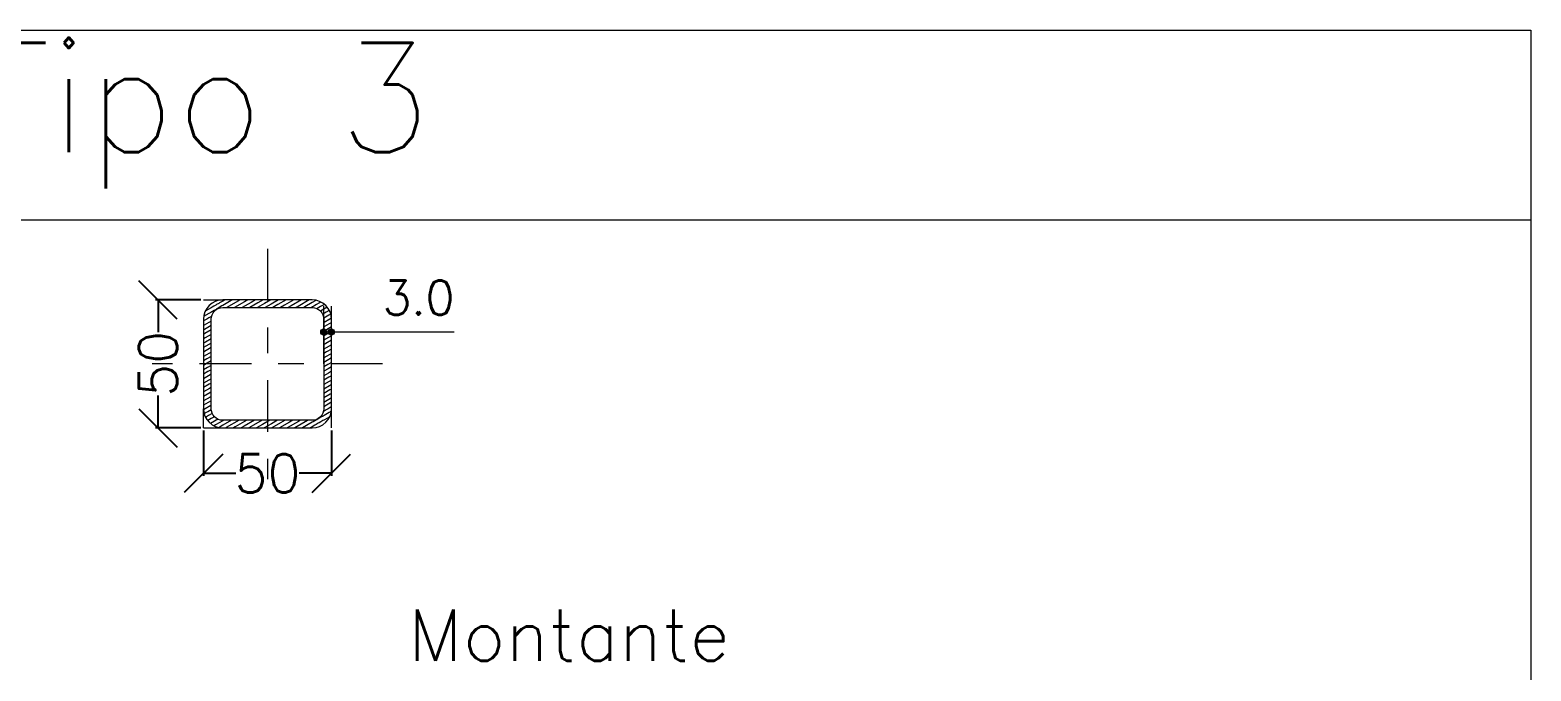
# Model space of a CAD drawing. Header units: millimetres. Extents: x 3028.5 to 3057.3, y 108.4 to 144.6.
# Drawn here: x 3035.78 to 3041.64, y 126.05 to 128.55 of the extents above; entities that cross this region are included whole.
import ezdxf
from ezdxf.enums import TextEntityAlignment as Align

# ---------------------------------------------------------------- set-up
doc = ezdxf.new("R2010")
doc.units = ezdxf.units.MM
doc.linetypes.add('CYPE_PUNTO', pattern=[0.075, 0, -0.075])
doc.linetypes.add('CYPE_RAYAPUNTO', pattern=[0.4125, 0.2025, -0.105, 0, -0.105])
for name, color, linetype, lineweight in [('COTAS', 202, 'Continuous', 13), ('DESCRIPCION_DE_LA_UNION', 7, 'Continuous', 15), ('EJES', 42, 'CYPE_RAYAPUNTO', 0), ('LINEAS_DE_PROLONGACION_DE_COTAS', 8, 'CYPE_PUNTO', 9), ('PERFILES', 7, 'Continuous', 9), ('RECUADRO_DE_DETALLE', 20, 'Continuous', 15), ('SOMBREADOS', 8, 'Continuous', 9), ('TEXTOS', 2, 'Continuous', 9)]:
    doc.layers.add(name, color=color, linetype=linetype, lineweight=lineweight)
doc.styles.add('CYPETXT_0.04_romans', font='romans__.ttf', dxfattribs={"height": 0.15})
doc.styles.add('CYPETXT_romans', font='romans__.ttf', dxfattribs={"height": 0.2})
doc.dimstyles.new('cype_oblique', dxfattribs={"dimtxt": 0.15, "dimasz": 0.15, "dimexe": 0.01, "dimexo": 0.01, "dimgap": 0, "dimtad": 0, "dimdec": 4, "dimzin": 0, "dimdsep": 46, "dimtxsty": 'CYPETXT_0.04_romans', "dimblk1": 'OBLIQUE', "dimblk2": 'OBLIQUE', "dimsah": 1, "dimcen": 0.09, "dimadec": 0, "dimazin": 0, "dimtfac": 1, "dimtdec": 4, "dimtofl": 0, "dimtmove": 2, "dimatfit": 3, "dimfxl": 1, "dimtolj": 1, "dimtzin": 0, "dimarcsym": 0})

# ---------------------------------------------------------------- blocks, each defined once
blk = doc.blocks.new('_OBLIQUE')
at = {"color": 0, "linetype": 'ByBlock', "lineweight": -2}
blk.add_line((-0.5, -0.5), (0.5, 0.5), dxfattribs=at)
blk = doc.blocks.new('*D3062')
at = {"layer": 'COTAS', "color": 0, "lineweight": -2, "transparency": 16777216}
for p, q in [((3036.4477, 127.497), (3036.2705, 127.497)), ((3036.2805, 127.497), (3036.2805, 127.3705)), ((3036.2805, 126.9975), (3036.2805, 127.1241)), ((3036.4477, 126.9975), (3036.2705, 126.9975))]:
    blk.add_line(p, q, dxfattribs=at)
at = {"layer": 'Defpoints', "color": 0, "transparency": 16777216}
for p in [(3036.4577, 127.497), (3036.2805, 126.9975), (3036.4577, 126.9975)]:
    blk.add_point(p, dxfattribs=at)
at = {"layer": 'COTAS', "color": 0, "lineweight": -2, "transparency": 16777216, "xscale": 0.15, "yscale": 0.15, "zscale": 0.15}
for p, rotation in [((3036.2805, 127.497), 90), ((3036.2805, 126.9975), 270)]:
    blk.add_blockref('_OBLIQUE', p, dxfattribs=dict(at, rotation=rotation))
at = {"layer": 'COTAS', "color": 0, "transparency": 16777216, "insert": (3036.2805, 127.2473), "char_height": 0.15, "attachment_point": 5, "rotation": 90, "style": 'CYPETXT_0.04_romans'}
blk.add_mtext('\\A1;50', dxfattribs=at)
blk = doc.blocks.new('*D3063')
at = {"layer": 'COTAS', "color": 0, "lineweight": -2, "transparency": 16777216}
for p, q in [((3036.4577, 126.9875), (3036.4577, 126.8103)), ((3036.9572, 126.9875), (3036.9572, 126.8103)), ((3036.4577, 126.8203), (3036.5843, 126.8203)), ((3036.9572, 126.8203), (3036.8307, 126.8203))]:
    blk.add_line(p, q, dxfattribs=at)
at = {"layer": 'Defpoints', "color": 0, "transparency": 16777216}
for p in [(3036.4577, 126.9975), (3036.9572, 126.9975), (3036.9572, 126.8203)]:
    blk.add_point(p, dxfattribs=at)
at = {"layer": 'COTAS', "color": 0, "lineweight": -2, "transparency": 16777216, "xscale": 0.15, "yscale": 0.15, "zscale": 0.15, "rotation": 180}
blk.add_blockref('_OBLIQUE', (3036.4577, 126.8203), dxfattribs=at)
at = {"layer": 'COTAS', "color": 0, "lineweight": -2, "transparency": 16777216, "xscale": 0.15, "yscale": 0.15, "zscale": 0.15}
blk.add_blockref('_OBLIQUE', (3036.9572, 126.8203), dxfattribs=at)
at = {"layer": 'COTAS', "color": 0, "transparency": 16777216, "insert": (3036.7075, 126.8203), "char_height": 0.15, "attachment_point": 5, "style": 'CYPETXT_0.04_romans'}
blk.add_mtext('\\A1;50', dxfattribs=at)

msp = doc.modelspace()

# ---------------------------------------------------------------- hatches: boundary and pattern name
at = {"layer": 'COTAS'}
h = msp.add_hatch(color=256, dxfattribs=at)
edge = h.paths.add_edge_path()
edge.add_arc((3036.92727, 127.37216), 0.01199, 0, 360)
h = msp.add_hatch(color=256, dxfattribs=at)
edge = h.paths.add_edge_path()
edge.add_arc((3036.95725, 127.37216), 0.01199, 0, 360)

# ---------------------------------------------------------------- linework, layer by layer
for p, q in [((3036.92727, 127.24727), (3036.92727, 127.47206)), ((3036.95725, 127.24727), (3036.95725, 127.47206)), ((3036.92727, 127.37216), (3037.43681, 127.37216))]:
    msp.add_line(p, q, dxfattribs=at)
for centre in [(3036.92727, 127.37216), (3036.95725, 127.37216)]:
    msp.add_circle(centre, 0.01199, dxfattribs=at)
at = {"layer": 'EJES'}
for p, q in [((3036.70748, 127.69686), (3036.70748, 126.79768)), ((3037.15706, 127.24727), (3036.25789, 127.24727))]:
    msp.add_line(p, q, dxfattribs=at)
at = {"layer": 'LINEAS_DE_PROLONGACION_DE_COTAS'}
for p, q in [((3036.45771, 127.49704), (3036.53264, 127.49704)), ((3036.45771, 126.9975), (3036.45771, 127.07243)), ((3036.95725, 126.9975), (3036.95725, 127.07243)), ((3036.45771, 126.9975), (3036.53264, 126.9975))]:
    msp.add_line(p, q, dxfattribs=at)
at = {"layer": 'PERFILES'}
for points in [[(3036.53264, 127.49704), (3036.51802, 127.4956), (3036.50396, 127.49134), (3036.49101, 127.48441), (3036.47965, 127.47509), (3036.47033, 127.46374), (3036.46341, 127.45079), (3036.45915, 127.43673), (3036.45771, 127.42211), (3036.45771, 127.07243), (3036.45915, 127.05781), (3036.46341, 127.04376), (3036.47033, 127.0308), (3036.47965, 127.01945), (3036.49101, 127.01013), (3036.50396, 127.0032), (3036.51802, 126.99894), (3036.53264, 126.9975), (3036.88232, 126.9975), (3036.89693, 126.99894), (3036.91099, 127.0032), (3036.92395, 127.01013), (3036.9353, 127.01945), (3036.94462, 127.0308), (3036.95154, 127.04376), (3036.95581, 127.05781), (3036.95725, 127.07243), (3036.95725, 127.42211), (3036.95581, 127.43673), (3036.95154, 127.45079), (3036.94462, 127.46374), (3036.9353, 127.47509), (3036.92395, 127.48441), (3036.91099, 127.49134), (3036.89693, 127.4956), (3036.88232, 127.49704), (3036.53264, 127.49704)], [(3036.88232, 127.46707), (3036.89109, 127.46621), (3036.89952, 127.46365), (3036.90729, 127.45949), (3036.91411, 127.4539), (3036.9197, 127.44709), (3036.92385, 127.43932), (3036.92641, 127.43088), (3036.92727, 127.42211), (3036.92727, 127.07243), (3036.92641, 127.06366), (3036.92385, 127.05523), (3036.9197, 127.04745), (3036.91411, 127.04064), (3036.90729, 127.03505), (3036.89952, 127.0309), (3036.89109, 127.02834), (3036.88232, 127.02747), (3036.53264, 127.02747), (3036.52387, 127.02834), (3036.51543, 127.0309), (3036.50766, 127.03505), (3036.50085, 127.04064), (3036.49526, 127.04745), (3036.4911, 127.05523), (3036.48854, 127.06366), (3036.48768, 127.07243), (3036.48768, 127.42211), (3036.48854, 127.43088), (3036.4911, 127.43932), (3036.49526, 127.44709), (3036.50085, 127.4539), (3036.50766, 127.45949), (3036.51543, 127.46365), (3036.52387, 127.46621), (3036.53264, 127.46707), (3036.88232, 127.46707)]]:
    msp.add_lwpolyline(points, close=True, dxfattribs=at)
at = {"layer": 'RECUADRO_DE_DETALLE', "lineweight": 5}
for p, q in [((3031.27187, 128.55016), (3041.63931, 128.55016)), ((3041.63931, 128.55016), (3041.63931, 121.17146)), ((3031.27187, 127.80933), (3041.63931, 127.80933))]:
    msp.add_line(p, q, dxfattribs=at)
at = {"layer": 'SOMBREADOS'}
for p, q in [((3036.52011, 127.48519), (3036.51706, 127.48342)), ((3036.52264, 127.48665), (3036.52011, 127.48519)), ((3036.53264, 127.49242), (3036.52264, 127.48665)), ((3036.53961, 127.49644), (3036.53264, 127.49242)), ((3036.56571, 127.49421), (3036.53264, 127.47511)), ((3036.54064, 127.49704), (3036.53961, 127.49644)), ((3036.5918, 127.49197), (3036.54867, 127.46707)), ((3036.57061, 127.49704), (3036.56571, 127.49421)), ((3036.6179, 127.48973), (3036.57865, 127.46707)), ((3036.60059, 127.49704), (3036.5918, 127.49197)), ((3036.644, 127.4875), (3036.60862, 127.46707)), ((3036.63056, 127.49704), (3036.6179, 127.48973)), ((3036.6701, 127.48526), (3036.63859, 127.46707)), ((3036.66053, 127.49704), (3036.644, 127.4875)), ((3036.6905, 127.49704), (3036.6701, 127.48526)), ((3036.72048, 127.49704), (3036.69619, 127.48302)), ((3036.75045, 127.49704), (3036.72229, 127.48079)), ((3036.78042, 127.49704), (3036.74839, 127.47855)), ((3036.81039, 127.49704), (3036.77449, 127.47631)), ((3036.84037, 127.49704), (3036.80059, 127.47407)), ((3036.87034, 127.49704), (3036.82668, 127.47184)), ((3036.88232, 127.48665), (3036.85278, 127.4696)), ((3036.89649, 127.49483), (3036.88232, 127.48665)), ((3036.89678, 127.495), (3036.89649, 127.49483)), ((3036.89695, 127.4951), (3036.89678, 127.495)), ((3036.89755, 127.49545), (3036.89695, 127.4951)), ((3036.91031, 127.48551), (3036.90802, 127.48418)), ((3036.9159, 127.48874), (3036.91031, 127.48551)), ((3036.46281, 127.4348), (3036.45869, 127.43242)), ((3036.46432, 127.43567), (3036.46281, 127.4348)), ((3036.46724, 127.43736), (3036.46432, 127.43567)), ((3036.47619, 127.45983), (3036.46467, 127.45318)), ((3036.47916, 127.44424), (3036.46724, 127.43736)), ((3036.47872, 127.42668), (3036.4708, 127.42211)), ((3036.48526, 127.46506), (3036.47619, 127.45983)), ((3036.48668, 127.43128), (3036.47872, 127.42668)), ((3036.48806, 127.46668), (3036.48526, 127.46506)), ((3036.48911, 127.43268), (3036.48668, 127.43128)), ((3036.49133, 127.46857), (3036.48806, 127.46668)), ((3036.49255, 127.45197), (3036.49009, 127.45055)), ((3036.49873, 127.47284), (3036.49133, 127.46857)), ((3036.49903, 127.45571), (3036.49255, 127.45197)), ((3036.50565, 127.47684), (3036.49873, 127.47284)), ((3036.50659, 127.46007), (3036.49903, 127.45571)), ((3036.50915, 127.47886), (3036.50565, 127.47684)), ((3036.50707, 127.46036), (3036.50659, 127.46007)), ((3036.50753, 127.46062), (3036.50707, 127.46036)), ((3036.51494, 127.4649), (3036.50753, 127.46062)), ((3036.51706, 127.48342), (3036.50915, 127.47886)), ((3036.51558, 127.46527), (3036.51494, 127.4649)), ((3036.52316, 127.46964), (3036.51558, 127.46527)), ((3036.52946, 127.47328), (3036.52316, 127.46964)), ((3036.53264, 127.47511), (3036.52946, 127.47328)), ((3036.69619, 127.48302), (3036.66856, 127.46707)), ((3036.72229, 127.48079), (3036.69854, 127.46707)), ((3036.74839, 127.47855), (3036.72851, 127.46707)), ((3036.77449, 127.47631), (3036.75848, 127.46707)), ((3036.80059, 127.47407), (3036.78845, 127.46707)), ((3036.82668, 127.47184), (3036.81843, 127.46707)), ((3036.85278, 127.4696), (3036.8484, 127.46707)), ((3036.87888, 127.46736), (3036.87837, 127.46707)), ((3036.88232, 127.46935), (3036.87888, 127.46736)), ((3036.88396, 127.4703), (3036.88232, 127.46935)), ((3036.89294, 127.47548), (3036.88396, 127.4703)), ((3036.89829, 127.47857), (3036.89294, 127.47548)), ((3036.90802, 127.48418), (3036.89829, 127.47857)), ((3036.90816, 127.46696), (3036.90103, 127.46285)), ((3036.91489, 127.47085), (3036.90816, 127.46696)), ((3036.92991, 127.47952), (3036.91489, 127.47085)), ((3036.9372, 127.44912), (3036.923, 127.44092)), ((3036.94886, 127.45585), (3036.9372, 127.44912)), ((3036.95432, 127.4417), (3036.94691, 127.43742)), ((3036.45832, 127.41491), (3036.45771, 127.41455)), ((3036.45974, 127.39842), (3036.45771, 127.39724)), ((3036.46115, 127.38193), (3036.45771, 127.37994)), ((3036.4708, 127.42211), (3036.45832, 127.41491)), ((3036.48768, 127.41455), (3036.45974, 127.39842)), ((3036.48768, 127.39724), (3036.46115, 127.38193)), ((3036.48768, 127.37994), (3036.46256, 127.36544)), ((3036.92836, 127.40941), (3036.92727, 127.40878)), ((3036.92978, 127.39292), (3036.92727, 127.39148)), ((3036.93119, 127.37643), (3036.92727, 127.37417)), ((3036.95725, 127.40878), (3036.92978, 127.39292)), ((3036.95725, 127.39148), (3036.93119, 127.37643)), ((3036.95725, 127.37417), (3036.9326, 127.35994)), ((3036.46256, 127.36544), (3036.45771, 127.36264)), ((3036.46398, 127.34895), (3036.45771, 127.34533)), ((3036.46539, 127.33246), (3036.45771, 127.32803)), ((3036.4668, 127.31597), (3036.45771, 127.31072)), ((3036.48768, 127.36264), (3036.46398, 127.34895)), ((3036.48768, 127.34533), (3036.46539, 127.33246)), ((3036.48768, 127.32803), (3036.4668, 127.31597)), ((3036.48768, 127.31072), (3036.46822, 127.29949)), ((3036.9326, 127.35994), (3036.92727, 127.35687)), ((3036.93402, 127.34345), (3036.92727, 127.33956)), ((3036.93543, 127.32697), (3036.92727, 127.32226)), ((3036.93684, 127.31048), (3036.92727, 127.30495)), ((3036.95725, 127.35687), (3036.93402, 127.34345)), ((3036.95725, 127.33956), (3036.93543, 127.32697)), ((3036.95725, 127.32226), (3036.93684, 127.31048)), ((3036.46822, 127.29949), (3036.45771, 127.29342)), ((3036.46963, 127.283), (3036.45771, 127.27611)), ((3036.47104, 127.26651), (3036.45771, 127.25881)), ((3036.48768, 127.29342), (3036.46963, 127.283)), ((3036.48768, 127.27611), (3036.47104, 127.26651)), ((3036.48768, 127.25881), (3036.47246, 127.25002)), ((3036.93826, 127.29399), (3036.92727, 127.28765)), ((3036.93967, 127.2775), (3036.92727, 127.27034)), ((3036.94108, 127.26101), (3036.92727, 127.25304)), ((3036.95725, 127.30495), (3036.93826, 127.29399)), ((3036.95725, 127.28765), (3036.93967, 127.2775)), ((3036.95725, 127.27034), (3036.94108, 127.26101)), ((3036.95725, 127.25304), (3036.9425, 127.24452)), ((3036.47246, 127.25002), (3036.45771, 127.2415)), ((3036.47387, 127.23353), (3036.45771, 127.2242)), ((3036.47528, 127.21704), (3036.45771, 127.20689)), ((3036.4767, 127.20055), (3036.45771, 127.18959)), ((3036.48768, 127.2415), (3036.47387, 127.23353)), ((3036.48768, 127.2242), (3036.47528, 127.21704)), ((3036.48768, 127.20689), (3036.4767, 127.20055)), ((3036.9425, 127.24452), (3036.92727, 127.23573)), ((3036.94391, 127.22803), (3036.92727, 127.21843)), ((3036.94532, 127.21155), (3036.92727, 127.20113)), ((3036.94674, 127.19506), (3036.92727, 127.18382)), ((3036.95725, 127.23573), (3036.94391, 127.22803)), ((3036.95725, 127.21843), (3036.94532, 127.21155)), ((3036.95725, 127.20113), (3036.94674, 127.19506)), ((3036.47811, 127.18406), (3036.45771, 127.17228)), ((3036.47952, 127.16758), (3036.45771, 127.15498)), ((3036.48094, 127.15109), (3036.45771, 127.13768)), ((3036.48235, 127.1346), (3036.45771, 127.12037)), ((3036.48768, 127.18959), (3036.47811, 127.18406)), ((3036.48768, 127.17228), (3036.47952, 127.16758)), ((3036.48768, 127.15498), (3036.48094, 127.15109)), ((3036.48768, 127.13768), (3036.48235, 127.1346)), ((3036.94815, 127.17857), (3036.92727, 127.16652)), ((3036.94956, 127.16208), (3036.92727, 127.14921)), ((3036.95098, 127.14559), (3036.92727, 127.13191)), ((3036.95725, 127.18382), (3036.94815, 127.17857)), ((3036.95725, 127.16652), (3036.94956, 127.16208)), ((3036.95725, 127.14921), (3036.95098, 127.14559)), ((3036.48376, 127.11811), (3036.45771, 127.10307)), ((3036.48518, 127.10162), (3036.45771, 127.08576)), ((3036.48659, 127.08513), (3036.46459, 127.07243)), ((3036.48768, 127.12037), (3036.48376, 127.11811)), ((3036.48768, 127.10307), (3036.48518, 127.10162)), ((3036.48768, 127.08576), (3036.48659, 127.08513)), ((3036.95239, 127.1291), (3036.92727, 127.1146)), ((3036.9538, 127.11261), (3036.92727, 127.0973)), ((3036.95522, 127.09613), (3036.92727, 127.07999)), ((3036.95725, 127.13191), (3036.95239, 127.1291)), ((3036.95725, 127.1146), (3036.9538, 127.11261)), ((3036.95725, 127.0973), (3036.95522, 127.09613)), ((3036.95725, 127.07999), (3036.95663, 127.07964)), ((3036.46459, 127.07243), (3036.45807, 127.06867)), ((3036.46804, 127.05712), (3036.46063, 127.05284)), ((3036.47776, 127.04542), (3036.46609, 127.03869)), ((3036.49195, 127.05362), (3036.47776, 127.04542)), ((3036.50006, 127.02369), (3036.48504, 127.01502)), ((3036.50679, 127.02758), (3036.50006, 127.02369)), ((3036.51392, 127.03169), (3036.50679, 127.02758)), ((3036.52201, 127.01906), (3036.51666, 127.01597)), ((3036.53099, 127.02424), (3036.52201, 127.01906)), ((3036.53264, 127.0252), (3036.53099, 127.02424)), ((3036.53658, 127.02747), (3036.53264, 127.0252)), ((3036.56655, 127.02747), (3036.53264, 127.00789)), ((3036.59653, 127.02747), (3036.5467, 126.99871)), ((3036.6265, 127.02747), (3036.5819, 127.00172)), ((3036.65647, 127.02747), (3036.6171, 127.00474)), ((3036.68644, 127.02747), (3036.6523, 127.00776)), ((3036.71642, 127.02747), (3036.68749, 127.01077)), ((3036.74639, 127.02747), (3036.72269, 127.01379)), ((3036.75789, 127.01681), (3036.72445, 126.9975)), ((3036.79309, 127.01982), (3036.75442, 126.9975)), ((3036.77636, 127.02747), (3036.75789, 127.01681)), ((3036.82829, 127.02284), (3036.78439, 126.9975)), ((3036.80633, 127.02747), (3036.79309, 127.01982)), ((3036.86348, 127.02586), (3036.81437, 126.9975)), ((3036.83631, 127.02747), (3036.82829, 127.02284)), ((3036.88232, 127.01943), (3036.84434, 126.9975)), ((3036.86628, 127.02747), (3036.86348, 127.02586)), ((3036.88549, 127.02126), (3036.88232, 127.01943)), ((3036.89179, 127.0249), (3036.88549, 127.02126)), ((3036.89937, 127.02927), (3036.89179, 127.0249)), ((3036.90001, 127.02964), (3036.89937, 127.02927)), ((3036.90743, 127.03392), (3036.90001, 127.02964)), ((3036.90931, 127.01771), (3036.9058, 127.01568)), ((3036.90788, 127.03419), (3036.90743, 127.03392)), ((3036.90837, 127.03447), (3036.90788, 127.03419)), ((3036.91592, 127.03883), (3036.90837, 127.03447)), ((3036.91622, 127.0217), (3036.90931, 127.01771)), ((3036.9224, 127.04257), (3036.91592, 127.03883)), ((3036.92362, 127.02597), (3036.91622, 127.0217)), ((3036.92486, 127.04399), (3036.9224, 127.04257)), ((3036.92689, 127.02786), (3036.92362, 127.02597)), ((3036.92899, 127.04637), (3036.92486, 127.04399)), ((3036.92827, 127.06327), (3036.92585, 127.06186)), ((3036.9297, 127.02948), (3036.92689, 127.02786)), ((3036.93623, 127.06786), (3036.92827, 127.06327)), ((3036.93579, 127.0503), (3036.92899, 127.04637)), ((3036.93876, 127.03471), (3036.9297, 127.02948)), ((3036.95028, 127.04136), (3036.93876, 127.03471)), ((3036.95214, 127.05974), (3036.95063, 127.05887)), ((3036.95626, 127.06212), (3036.95214, 127.05974)), ((3036.50464, 127.00903), (3036.49905, 127.0058)), ((3036.50694, 127.01036), (3036.50464, 127.00903)), ((3036.51666, 127.01597), (3036.50694, 127.01036)), ((3036.51801, 126.99944), (3036.5174, 126.9991)), ((3036.51818, 126.99954), (3036.51801, 126.99944)), ((3036.51846, 126.99971), (3036.51818, 126.99954)), ((3036.53264, 127.00789), (3036.51846, 126.99971)), ((3036.5467, 126.99871), (3036.54461, 126.9975)), ((3036.5819, 127.00172), (3036.57459, 126.9975)), ((3036.6171, 127.00474), (3036.60456, 126.9975)), ((3036.6523, 127.00776), (3036.63453, 126.9975)), ((3036.68749, 127.01077), (3036.6645, 126.9975)), ((3036.72269, 127.01379), (3036.69448, 126.9975)), ((3036.88232, 127.00212), (3036.87431, 126.9975)), ((3036.89231, 127.00789), (3036.88232, 127.00212)), ((3036.89485, 127.00936), (3036.89231, 127.00789)), ((3036.89789, 127.01112), (3036.89485, 127.00936)), ((3036.9058, 127.01568), (3036.89789, 127.01112))]:
    msp.add_line(p, q, dxfattribs=at)
for points in [[(3036.49009, 127.45055), (3036.48596, 127.44817), (3036.47916, 127.44424)], [(3036.94075, 127.46847), (3036.92726, 127.46068), (3036.91453, 127.45334)], [(3036.94691, 127.43742), (3036.94039, 127.43366), (3036.92689, 127.42586)], [(3036.95689, 127.42588), (3036.95036, 127.42211), (3036.92836, 127.40941)], [(3036.95663, 127.07964), (3036.94415, 127.07243), (3036.93623, 127.06786)], [(3036.48806, 127.06868), (3036.47456, 127.06088), (3036.46804, 127.05712)], [(3036.50042, 127.0412), (3036.4877, 127.03386), (3036.47421, 127.02607)], [(3036.95063, 127.05887), (3036.94771, 127.05718), (3036.93579, 127.0503)]]:
    msp.add_lwpolyline(points, dxfattribs=at)

# ---------------------------------------------------------------- texts
at = {"layer": 'COTAS', "style": 'CYPETXT_romans', "width": 0.867263}
msp.add_text('3.0', height=0.133333, dxfattribs=at).set_placement((3037.15706, 127.43882), (3037.43681, 127.43882), align=Align.FIT)
at = {"layer": 'DESCRIPCION_DE_LA_UNION', "style": 'CYPETXT_romans', "width": 0.836736}
msp.add_text('Tipo 3', height=0.426667, dxfattribs=at).set_placement((3035.56871, 128.07346), (3037.34671, 128.07346), align=Align.FIT)
at = {"layer": 'TEXTOS', "style": 'CYPETXT_romans', "width": 0.915245}
msp.add_text('Montante', height=0.2, dxfattribs=at).set_placement((3037.25697, 126.08896), (3038.51282, 126.08896), align=Align.FIT)

# ---------------------------------------------------------------- dimensions: what is measured, and where the dimension line sits
at = {"layer": 'COTAS'}
for p1, p2, picture, middle in [((3036.45771, 127.49704), (3036.45771, 126.9975), '*D3062', (3036.28054, 127.24727)), ((3036.45771, 126.9975), (3036.95725, 126.9975), '*D3063', (3036.70748, 126.82033))]:
    dim = msp.add_aligned_dim(p1=p1, p2=p2, distance=-0.17717, text='50', dimstyle='cype_oblique', dxfattribs=at)
    dim.commit()
    dim.dimension.update_dxf_attribs({"geometry": picture, "text_midpoint": middle})

doc.saveas('drawing.dxf')
